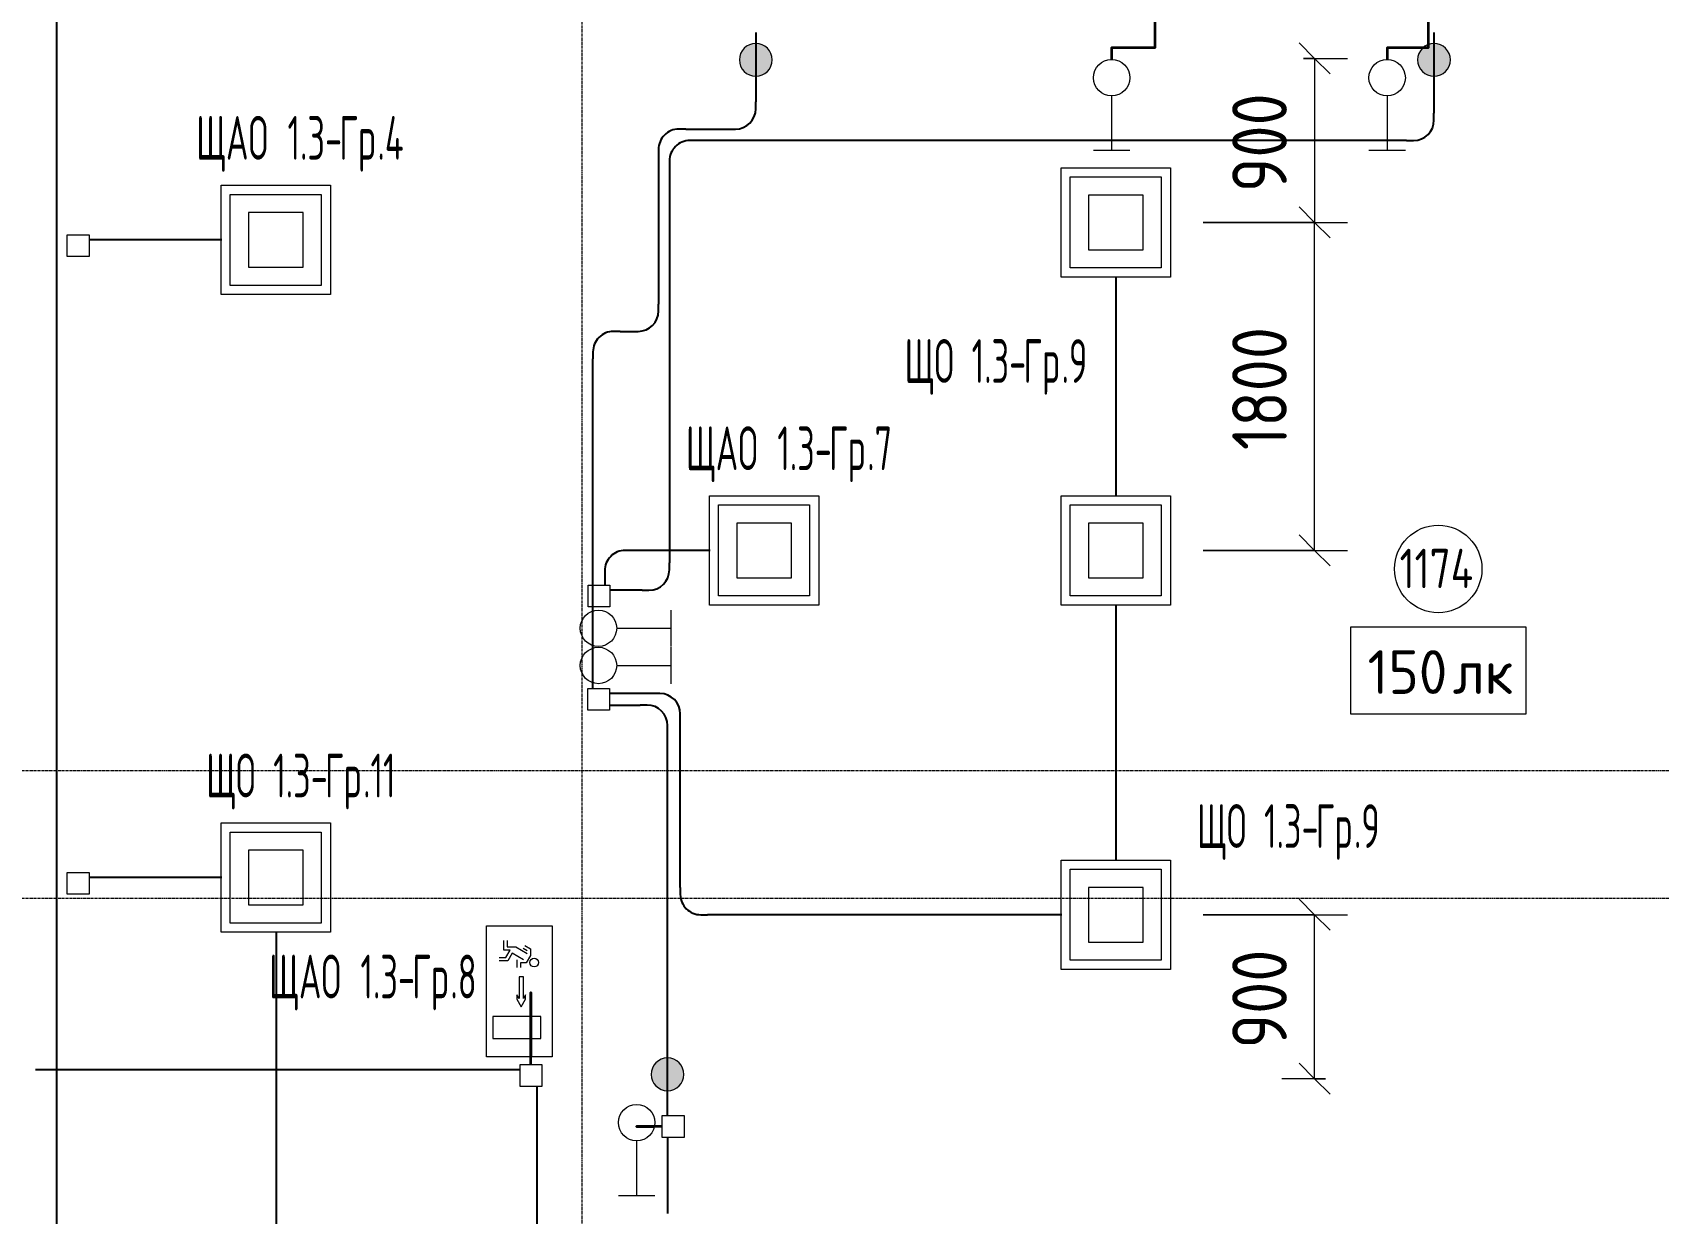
# Model space of a CAD drawing. Header units: millimetres. Extents: x -4730 to 98194, y -4296 to 93388.
# Drawn here: x 84484 to 93409, y 14770 to 21252 of the extents above; entities that cross this region are included whole.
import ezdxf

# ---------------------------------------------------------------- set-up
doc = ezdxf.new("R2010")
doc.units = ezdxf.units.MM
doc.linetypes.add('Линия сетки', pattern=[22.225, 12.7, -3.175, 3.175, -3.175])
for name, color, linetype, lineweight, true_color in [('Кабельные лотки', 5, 'Continuous', 25, 0x0000ff), ('Короба', 7, 'Continuous', 25, 0x008000), ('Опуск', 7, 'Continuous', 18, 0x007f00), ('Соединительные детали коробов', 7, 'Continuous', 25, 0x008000), ('Типовые аннотации', 5, 'Continuous', 18, 0x0000ff)]:
    doc.layers.add(name, color=color, linetype=linetype, lineweight=lineweight, true_color=true_color)
for name, color, linetype, lineweight in [('Марки помещений', 7, 'Continuous', 9), ('Марки силовых электроприборов', 7, 'Continuous', 9), ('Оси', 7, 'Continuous', 9), ('Провода', 7, 'Continuous', 35), ('Размеры', 7, 'Continuous', 9), ('Размеры-120', 7, 'Continuous', 9)]:
    doc.layers.add(name, color=color, linetype=linetype, lineweight=lineweight)
doc.styles.add('GOST Common', font='GOST_Common.ttf', dxfattribs={"width": 0.6, "height": 240})
doc.styles.add('GOST Common_1', font='GOST_Common.ttf', dxfattribs={"width": 0.9, "height": 300})
doc.styles.add('GOST Common_2', font='GOST_Common.ttf', dxfattribs={"height": 240})
doc.styles.add('GOST Common_3', font='GOST_Common.ttf', dxfattribs={"width": 0.8, "height": 216})
doc.dimstyles.new('ADSK_Проверочный_3', dxfattribs={"dimscale": 304.8, "dimtxt": 301.714499, "dimasz": 0.556693, "dimexe": 0.590551, "dimexo": 0.590551, "dimgap": 0.19685, "dimtad": 1, "dimdec": 3, "dimrnd": 0.001, "dimdsep": 46, "dimtxsty": 'GOST Common_1', "dimblk1": 'OBLIQUE', "dimblk2": 'OBLIQUE', "dimsah": 1, "dimcen": 0.09, "dimazin": 0, "dimtfac": 1, "dimtdec": 4, "dimtix": 1, "dimtmove": 0, "dimatfit": 3, "dimfxl": 1, "dimtvp": 1, "dimtolj": 1, "dimtzin": 0, "dimarcsym": 2})

# ---------------------------------------------------------------- blocks, each defined once
blk = doc.blocks.new('M_Короб_ отвод - Плоский торец - ПВХ - Стандартная-2386742-1-й этаж')
at = {"layer": 'Соединительные детали коробов'}
for p, q in [((0, 111.95), (0, 150.05)), ((-150.05, 0), (-111.95, 0))]:
    blk.add_line(p, q, dxfattribs=at)
blk.add_arc((-111.95, 111.95), 111.95, 270, 0, dxfattribs=at)
blk = doc.blocks.new('M_Короб_ отвод - Плоский торец - ПВХ - Стандартная-V2-1-й этаж')
at = {"layer": 'Соединительные детали коробов'}
for p, q in [((87333.8, 39408.1), (87333.8, 39408.1)), ((87445.7, 39408.1), (87333.8, 39408.1)), ((87483.8, 39408.1), (87445.7, 39408.1))]:
    blk.add_line(p, q, dxfattribs=at)
blk = doc.blocks.new('M_Короб_ отвод - Плоский торец - ПВХ - Стандартная-V1-1-й этаж')
at = {"layer": 'Соединительные детали коробов'}
for p, q in [((13680, 60610), (13680, 60610)), ((13680, 60610), (13791.95, 60610)), ((13791.95, 60610), (13830.05, 60610))]:
    blk.add_line(p, q, dxfattribs=at)
blk = doc.blocks.new('M_Короб_ отвод - Плоский торец - ПВХ - Стандартная-2670617-1-й этаж')
at = {"layer": 'Соединительные детали коробов'}
for p, q in [((88517.2, 25790.2), (88517.2, 25752.1)), ((88517.2, 25752.1), (88517.2, 25673)), ((88517.2, 25673), (88517.2, 25646))]:
    blk.add_line(p, q, dxfattribs=at)
blk = doc.blocks.new('M_Короб_ отвод - Плоский торец - ПВХ - Стандартная-V3-1-й этаж')
at = {"layer": 'Соединительные детали коробов'}
for p, q in [((88517.2, 25555.5), (88517.2, 25528.6)), ((88517.2, 25528.6), (88517.2, 25449.4)), ((88517.2, 25449.4), (88517.2, 25411.3))]:
    blk.add_line(p, q, dxfattribs=at)
blk = doc.blocks.new('DIMBLOCK309-1-й этаж')
at = {"layer": 'Размеры-120'}
for p, q in [((91521.5, 21110), (91436.7, 21194.8)), ((91461.5, 21110), (91701.5, 21110)), ((91521.5, 21110), (91461.5, 21110)), ((91521.5, 21110), (91521.5, 20210)), ((91521.5, 21110), (91606.4, 21025.2)), ((91521.5, 20210), (91436.7, 20294.8)), ((90909.8, 20210), (91701.5, 20210)), ((91521.5, 20210), (90909.8, 20210)), ((91521.5, 20210), (91606.4, 20125.2))]:
    blk.add_line(p, q, dxfattribs=at)
at = {"layer": 'Размеры-120', "color": 0, "insert": (91069.5, 20376.2), "char_height": 300, "width": 681.159, "attachment_point": 1, "rotation": 90, "line_spacing_factor": 1.022761, "style": 'GOST Common_1'}
blk.add_mtext('900', dxfattribs=at)
blk = doc.blocks.new('_Oblique')
at = {"color": 0, "linetype": 'ByBlock', "lineweight": -2}
blk.add_line((-0.5, -0.5), (0.5, 0.5), dxfattribs=at)
blk = doc.blocks.new('DIMBLOCK310-1-й этаж')
at = {"layer": 'Размеры-120'}
for p, q in [((91521.5, 16410), (91436.7, 16494.8)), ((90909.8, 16410), (91701.5, 16410)), ((91521.5, 16410), (90909.8, 16410)), ((91521.5, 15510), (91521.5, 16410)), ((91521.5, 16410), (91606.4, 16325.2)), ((91521.5, 15510), (91436.7, 15594.8)), ((91581.6, 15510), (91341.5, 15510)), ((91521.5, 15510), (91606.4, 15425.2)), ((91521.5, 15510), (91581.6, 15510))]:
    blk.add_line(p, q, dxfattribs=at)
at = {"layer": 'Размеры-120', "color": 0, "insert": (91069.5, 15676.2), "char_height": 300, "width": 681.159, "attachment_point": 1, "rotation": 90, "line_spacing_factor": 1.022761, "style": 'GOST Common_1'}
blk.add_mtext('900', dxfattribs=at)
blk = doc.blocks.new('DIMBLOCK311-1-й этаж')
at = {"layer": 'Размеры-120'}
for p, q in [((91521.5, 20210), (91436.7, 20294.8)), ((90909.8, 20210), (91701.5, 20210)), ((91521.5, 20210), (90909.8, 20210)), ((91521.5, 18410), (91521.5, 20210)), ((91521.5, 20210), (91606.4, 20125.2)), ((91521.5, 18410), (91436.7, 18494.8)), ((90909.8, 18410), (91701.5, 18410)), ((91521.5, 18410), (90909.8, 18410)), ((91521.5, 18410), (91606.4, 18325.2))]:
    blk.add_line(p, q, dxfattribs=at)
at = {"layer": 'Размеры-120', "color": 0, "insert": (91069.5, 18959.7), "char_height": 300, "width": 840.71, "attachment_point": 1, "rotation": 90, "line_spacing_factor": 1.022761, "style": 'GOST Common_1'}
blk.add_mtext('1800', dxfattribs=at)
blk = doc.blocks.new('Морка помещения_освещённость_ - Морка помещения_освещённость_-1484368-1-й этаж')
at = {"layer": 'Марки помещений', "color": 190, "true_color": 0x8000ff}
for p, q in [((-4, 0), (-4, 4)), ((-4, 4), (4, 4)), ((4, 4), (4, 0)), ((4, 0), (-4, 0))]:
    blk.add_line(p, q, dxfattribs=at)
blk = doc.blocks.new('ADSK_Марка_Помещение_1_ГОСТ21-501-2011 - Номер-85995-1-й этаж')
at = {"layer": 'Марки помещений'}
blk.add_circle((0, 0), 2, dxfattribs=at)

msp = doc.modelspace()

# ---------------------------------------------------------------- hatches: boundary and pattern name
at = {"layer": 'Опуск'}
h = msp.add_hatch(color=256, dxfattribs=at)
edge = h.paths.add_edge_path(flags=0)
edge.add_arc((88454.156, 21102.25), 90, 180, 360)
edge.add_arc((88454.156, 21102.25), 90, 0, 180)
h = msp.add_hatch(color=256, dxfattribs=at)
edge = h.paths.add_edge_path(flags=0)
edge.add_arc((92177.156, 21102.25), 90, 180, 360)
edge.add_arc((92177.156, 21102.25), 90, 0, 180)
h = msp.add_hatch(color=256, dxfattribs=at)
edge = h.paths.add_edge_path(flags=0)
edge.add_arc((87969.7503, 15533.8257), 90, 180, 360)
edge.add_arc((87969.7503, 15533.8257), 90, 0, 180)

# ---------------------------------------------------------------- linework, layer by layer
at = {"layer": 'Кабельные лотки'}
msp.add_line((84617.9607, 4978.1437), (84617.9607, 45878.1437), dxfattribs=at)
at = {"layer": 'Короба'}
for p, q in [((88454.156, 20952.2), (88454.156, 20872.3)), ((92177.156, 20952.2), (92177.156, 20809.379)), ((88070.4676, 20722.25), (88304.106, 20722.25)), ((92027.106, 20659.329), (88130.05, 20659.329)), ((87920.4176, 20572.2), (87920.4176, 19761.9568)), ((87980, 20509.279), (87980, 18340.9714)), ((85523.6442, 20113.8802), (84794.764, 20113.8802)), ((90432.264, 18707.5), (90432.264, 19912.5)), ((87710.4676, 19611.9068), (87770.3676, 19611.9068)), ((87560.4176, 17652.4219), (87560.4176, 19461.8568)), ((88204.764, 18410), (87775.0871, 18410)), ((87625.0371, 18259.95), (87625.0371, 18219.4214)), ((87829.95, 18190.9214), (87653.5371, 18190.9214)), ((90432.264, 16707.5), (90432.264, 18112.5)), ((87889.95, 17623.9219), (87651.9176, 17623.9219)), ((87651.9176, 17560.9219), (87819.7003, 17560.9219)), ((87969.7503, 15683.8757), (87969.7503, 17410.8719)), ((88040, 16560.05), (88040, 17473.8719)), ((85523.6442, 16613.8802), (84794.764, 16613.8802)), ((90134.764, 16410), (88190.05, 16410)), ((85821.1442, 16316.3802), (85821.1442, 13411.3802)), ((87160.1271, 15558.9062), (84500.1271, 15558.9062)), ((87251.6271, 15467.4062), (87251.6271, 11887.4062)), ((87969.7503, 15307.5757), (87969.7503, 15383.7757)), ((87969.7503, 15187.5757), (87969.7503, 15149.3181)), ((87969.7503, 15005.1168), (87969.7503, 14914.5771))]:
    msp.add_line(p, q, dxfattribs=at)
at = {"layer": 'Опуск'}
for centre, start, end in [((88454.156, 21102.25), 0, 180), ((92177.156, 21102.25), 0, 180), ((88454.156, 21102.25), 180, 0), ((92177.156, 21102.25), 180, 0), ((87969.7503, 15533.8257), 0, 180), ((87969.7503, 15533.8257), 180, 0)]:
    msp.add_arc(centre, 90, start, end, dxfattribs=at)
at = {"layer": 'Оси', "linetype": 'Линия сетки'}
for p, q in [((87500, 93388.3703), (87500, -3096.3487)), ((98194.2682, 17200), (-3530.0173, 17200)), ((98194.2682, 16500), (-3530.0173, 16500))]:
    msp.add_line(p, q, dxfattribs=at)
at = {"layer": 'Провода', "flags": 128}
for points in [[(90645.6547, 21328.5), (90645.6512, 21168.5021), (90407.5, 21168.5021), (90407.5, 21104.3566)], [(92145.6547, 21328.5), (92145.6512, 21168.5021), (91920, 21168.5021), (91920, 21104.3566)], [(87220.1264, 15587.4062), (87220.1223, 15982.3691), (87220.1223, 15629.9821)], [(87941.2503, 15247.5763), (87800, 15247.5778), (87897.5996, 15247.5778)]]:
    msp.add_lwpolyline(points, dxfattribs=at)
at = {"layer": 'Типовые аннотации', "color": 1, "true_color": 0xff0000}
for p, q in [((90407.5, 20904.3566), (90407.5, 20604.3566)), ((91920, 20904.3566), (91920, 20604.3566)), ((90507.5, 20604.3566), (90307.5, 20604.3566)), ((92020, 20604.3566), (91820, 20604.3566)), ((85518.8802, 20413.8802), (86118.8802, 20413.8802)), ((85518.8802, 19813.8802), (85518.8802, 20413.8802)), ((85568.8802, 20363.8802), (86068.8802, 20363.8802)), ((85568.8802, 19863.8802), (85568.8802, 20363.8802)), ((86068.8802, 20363.8802), (86068.8802, 19863.8802)), ((86118.8802, 20413.8802), (86118.8802, 19813.8802)), ((85668.8802, 20263.8802), (85668.8802, 19963.8802)), ((85968.8802, 20263.8802), (85668.8802, 20263.8802)), ((85968.8802, 19963.8802), (85968.8802, 20263.8802)), ((84674.764, 20142.3802), (84794.764, 20142.3802)), ((84674.764, 20022.3802), (84674.764, 20142.3802)), ((84794.764, 20142.3802), (84794.764, 20022.3802)), ((84794.764, 20022.3802), (84674.764, 20022.3802)), ((85668.8802, 19963.8802), (85968.8802, 19963.8802)), ((86068.8802, 19863.8802), (85568.8802, 19863.8802)), ((86118.8802, 19813.8802), (85518.8802, 19813.8802)), ((88200, 18710), (88800, 18710)), ((88200, 18110), (88200, 18710)), ((88250, 18660), (88750, 18660)), ((88250, 18160), (88250, 18660)), ((88750, 18660), (88750, 18160)), ((88800, 18710), (88800, 18110)), ((88350, 18560), (88350, 18260)), ((88650, 18560), (88350, 18560)), ((88650, 18260), (88650, 18560)), ((87533.5371, 18219.4214), (87653.5371, 18219.4214)), ((87533.5371, 18099.4214), (87533.5371, 18219.4214)), ((87653.5371, 18219.4214), (87653.5371, 18099.4214)), ((88350, 18260), (88650, 18260)), ((88750, 18160), (88250, 18160)), ((87653.5371, 18099.4214), (87533.5371, 18099.4214)), ((87990.6433, 17882.6567), (87990.6433, 18082.6567)), ((88800, 18110), (88200, 18110)), ((87690.6433, 17982.6567), (87990.6433, 17982.6567)), ((87160.1271, 15587.4062), (87280.1271, 15587.4062)), ((87160.1271, 15467.4062), (87160.1271, 15587.4062)), ((87280.1271, 15587.4062), (87280.1271, 15467.4062)), ((87280.1271, 15467.4062), (87160.1271, 15467.4062))]:
    msp.add_line(p, q, dxfattribs=at)
at = {"layer": 'Типовые аннотации'}
for p, q in [((90130, 20510), (90730, 20510)), ((90130, 19910), (90130, 20510)), ((90180, 20460), (90680, 20460)), ((90180, 19960), (90180, 20460)), ((90680, 20460), (90680, 19960)), ((90730, 20510), (90730, 19910)), ((90280, 20360), (90280, 20060)), ((90580, 20360), (90280, 20360)), ((90580, 20060), (90580, 20360)), ((90280, 20060), (90580, 20060)), ((90730, 19910), (90130, 19910)), ((90680, 19960), (90180, 19960)), ((90130, 18710), (90730, 18710)), ((90130, 18110), (90130, 18710)), ((90180, 18660), (90680, 18660)), ((90180, 18160), (90180, 18660)), ((90680, 18660), (90680, 18160)), ((90730, 18710), (90730, 18110)), ((90280, 18560), (90280, 18260)), ((90580, 18560), (90280, 18560)), ((90580, 18260), (90580, 18560)), ((90280, 18260), (90580, 18260)), ((90680, 18160), (90180, 18160)), ((90730, 18110), (90130, 18110)), ((87990.6433, 17678.2502), (87990.6433, 17878.2502)), ((87690.6433, 17778.2502), (87990.6433, 17778.2502)), ((85518.8802, 16913.8802), (86118.8802, 16913.8802)), ((85518.8802, 16313.8802), (85518.8802, 16913.8802)), ((86118.8802, 16913.8802), (86118.8802, 16313.8802)), ((85568.8802, 16863.8802), (86068.8802, 16863.8802)), ((85568.8802, 16363.8802), (85568.8802, 16863.8802)), ((86068.8802, 16863.8802), (86068.8802, 16363.8802)), ((85668.8802, 16763.8802), (85668.8802, 16463.8802)), ((85968.8802, 16763.8802), (85668.8802, 16763.8802)), ((85968.8802, 16463.8802), (85968.8802, 16763.8802)), ((90130, 16710), (90730, 16710)), ((90130, 16110), (90130, 16710)), ((90730, 16710), (90730, 16110)), ((90180, 16660), (90680, 16660)), ((90180, 16160), (90180, 16660)), ((90680, 16660), (90680, 16160)), ((90280, 16560), (90280, 16260)), ((90580, 16560), (90280, 16560)), ((90580, 16260), (90580, 16560)), ((85668.8802, 16463.8802), (85968.8802, 16463.8802)), ((86068.8802, 16363.8802), (85568.8802, 16363.8802)), ((86118.8802, 16313.8802), (85518.8802, 16313.8802)), ((90280, 16260), (90580, 16260)), ((90680, 16160), (90180, 16160)), ((90730, 16110), (90130, 16110)), ((87800, 15169.3567), (87800, 14869.3567)), ((87700, 14869.3567), (87900, 14869.3567))]:
    msp.add_line(p, q, dxfattribs=at)
at = {"layer": 'Типовые аннотации', "color": 16, "true_color": 0x800000}
for p, q in [((87531.9176, 17652.4219), (87651.9176, 17652.4219)), ((87531.9176, 17532.4219), (87531.9176, 17652.4219)), ((87651.9176, 17652.4219), (87651.9176, 17532.4219)), ((87651.9176, 17532.4219), (87531.9176, 17532.4219)), ((84674.764, 16642.3802), (84794.764, 16642.3802)), ((84674.764, 16522.3802), (84674.764, 16642.3802)), ((84794.764, 16642.3802), (84794.764, 16522.3802)), ((84794.764, 16522.3802), (84674.764, 16522.3802)), ((87941.2503, 15307.5757), (88061.2503, 15307.5757)), ((87941.2503, 15187.5757), (87941.2503, 15307.5757)), ((88061.2503, 15307.5757), (88061.2503, 15187.5757)), ((88061.2503, 15187.5757), (87941.2503, 15187.5757))]:
    msp.add_line(p, q, dxfattribs=at)
at = {"layer": 'Типовые аннотации', "color": 96, "true_color": 0x008000}
for p, q in [((86976.7452, 16349.9821), (87336.7452, 16349.9821)), ((86976.7452, 15629.9821), (86976.7452, 16349.9821)), ((87336.7452, 16349.9821), (87336.7452, 15629.9821)), ((87070.6279, 16215.2637), (87070.6279, 16269.2637)), ((87088.6279, 16269.2637), (87088.6279, 16233.2637)), ((87045.0202, 16175.733), (87082.6279, 16175.733)), ((87093.0202, 16157.733), (87045.0202, 16157.733)), ((87105.4509, 16215.2637), (87070.6279, 16215.2637)), ((87082.6279, 16175.733), (87105.4509, 16215.2637)), ((87088.6279, 16233.2637), (87136.6279, 16233.2637)), ((87117.0202, 16199.3022), (87093.0202, 16157.733)), ((87179.374, 16163.3022), (87117.0202, 16199.3022)), ((87136.6279, 16233.2637), (87198.9817, 16197.2637)), ((87144.9817, 16121.3022), (87144.9817, 16163.3022)), ((87198.9817, 16212.4791), (87176.8048, 16225.2829)), ((87185.8048, 16240.8714), (87216.9817, 16222.8714)), ((87216.9817, 16186.8714), (87192.9817, 16145.3022)), ((87216.9817, 16222.8714), (87216.9817, 16186.8714)), ((87178.7977, 16069.461), (87154.7977, 16069.461)), ((87154.7977, 16069.461), (87154.7977, 15949.461)), ((87192.9817, 16145.3022), (87162.9817, 16145.3022)), ((87162.9817, 16145.3022), (87162.9817, 16121.3022)), ((87178.7977, 15949.461), (87178.7977, 16069.461)), ((87154.7977, 15949.461), (87142.7977, 15970.2456)), ((87142.7977, 15970.2456), (87142.7977, 15946.2456)), ((87142.7977, 15946.2456), (87166.7977, 15904.6764)), ((87166.7977, 15904.6764), (87190.7977, 15946.2456)), ((87190.7977, 15970.2456), (87178.7977, 15949.461)), ((87190.7977, 15946.2456), (87190.7977, 15970.2456)), ((87274.594, 15851.359), (87010.594, 15851.359)), ((87010.594, 15851.359), (87010.594, 15731.359)), ((87274.594, 15731.359), (87274.594, 15851.359)), ((87010.594, 15731.359), (87274.594, 15731.359)), ((87336.7452, 15629.9821), (86976.7452, 15629.9821))]:
    msp.add_line(p, q, dxfattribs=at)
at = {"layer": 'Типовые аннотации', "color": 1, "true_color": 0xff0000}
for centre in [(90407.5, 21004.3566), (91920, 21004.3566), (87590.6433, 17982.6567)]:
    msp.add_circle(centre, 100, dxfattribs=at)
at = {"layer": 'Типовые аннотации'}
for centre in [(87590.6433, 17778.2502), (87800, 15269.3567)]:
    msp.add_circle(centre, 100, dxfattribs=at)
at = {"layer": 'Типовые аннотации', "color": 96, "true_color": 0x008000}
msp.add_circle((87237.5129, 16147.3049), 24, dxfattribs=at)

# ---------------------------------------------------------------- block references
at = {"layer": 'Марки помещений', "xscale": 120, "yscale": 120, "zscale": 120}
msp.add_blockref('ADSK_Марка_Помещение_1_ГОСТ21-501-2011 - Номер-85995-1-й этаж', (92200.4005, 18308.0424), dxfattribs=at)
at = {"layer": 'Марки помещений', "color": 190, "true_color": 0x8000ff, "xscale": 120, "yscale": 120, "zscale": 120}
msp.add_blockref('Морка помещения_освещённость_ - Морка помещения_освещённость_-1484368-1-й этаж', (92200.4005, 17510.4304), dxfattribs=at)
at = {"layer": 'Соединительные детали коробов', "extrusion": (0, 0, -1)}
for name, p, rotation in [('M_Короб_ отвод - Плоский торец - ПВХ - Стандартная-V2-1-й этаж', (-49046.0308, -66231.5), 90), ('M_Короб_ отвод - Плоский торец - ПВХ - Стандартная-V2-1-й этаж', (-52769.0308, -66231.5), 90), ('M_Короб_ отвод - Плоский торец - ПВХ - Стандартная-V1-1-й этаж', (-149064.156, 34782.25), 270), ('M_Короб_ отвод - Плоский торец - ПВХ - Стандартная-V1-1-й этаж', (-152787.156, 34782.25), 270), ('M_Короб_ отвод - Плоский торец - ПВХ - Стандартная-V1-1-й этаж', (-27359.7503, 1853.8257), 90), ('M_Короб_ отвод - Плоский торец - ПВХ - Стандартная-V2-1-й этаж', (-127377.8756, 102867.5757), 270)]:
    msp.add_blockref(name, p, dxfattribs=dict(at, rotation=rotation))
at = {"layer": 'Соединительные детали коробов'}
for name, p in [('M_Короб_ отвод - Плоский торец - ПВХ - Стандартная-2386742-1-й этаж', (88454.156, 20722.25)), ('M_Короб_ отвод - Плоский торец - ПВХ - Стандартная-2386742-1-й этаж', (92177.156, 20659.329)), ('M_Короб_ отвод - Плоский торец - ПВХ - Стандартная-2386742-1-й этаж', (87920.4176, 19611.9068)), ('M_Короб_ отвод - Плоский торец - ПВХ - Стандартная-2386742-1-й этаж', (87980, 18190.9214)), ('M_Короб_ отвод - Плоский торец - ПВХ - Стандартная-2670617-1-й этаж', (-547.4057, -10640.9243)), ('M_Короб_ отвод - Плоский торец - ПВХ - Стандартная-V3-1-й этаж', (-547.4057, -10640.9243))]:
    msp.add_blockref(name, p, dxfattribs=at)
for p, rotation in [((87920.4176, 20722.25), 180), ((87980, 20659.329), 180), ((87560.4176, 19611.9068), 180), ((87625.0371, 18410), 180), ((88040, 17623.9219), 90), ((87969.7503, 17560.9219), 90), ((88040, 16410), 270)]:
    msp.add_blockref('M_Короб_ отвод - Плоский торец - ПВХ - Стандартная-2386742-1-й этаж', p, dxfattribs=dict(at, rotation=rotation))

# ---------------------------------------------------------------- texts
at = {"layer": 'Марки помещений', "insert": (91988.4046, 18418.8297), "char_height": 216, "width": 523.3416, "attachment_point": 1, "style": 'GOST Common_3'}
msp.add_mtext('1174', dxfattribs=at)
at = {"layer": 'Марки помещений', "color": 190, "true_color": 0x8000ff, "char_height": 240, "attachment_point": 1, "style": 'GOST Common_2'}
for s, insert, width in [('150', (91812.5167, 17862.1424), 567.59475), ('лк', (92280.8292, 17862.1424), 413.67075)]:
    msp.add_mtext(s, dxfattribs=dict(at, insert=insert, width=width))
at = {"layer": 'Марки силовых электроприборов', "char_height": 240, "attachment_point": 1, "style": 'GOST Common'}
for s, insert, width in [('ЩАО', (85382.2055, 20794.0626), 502.17705), (' 1.3-', (85796.543, 20794.0626), 450.2277), ('Гр', (86168.018, 20794.0626), 253.9746), ('.4', (86377.568, 20794.0626), 196.2531), ('ЩО', (89270.7653, 19569.313), 340.55685), (' 1.3-', (89551.7528, 19569.313), 450.2277), ('Гр', (89923.2278, 19569.313), 253.9746), ('.9', (90132.7778, 19569.313), 178.93665), ('ЩАО', (88070.5253, 19090.1824), 502.17705), (' 1.3-', (88484.8628, 19090.1824), 450.2277), ('Гр', (88856.3378, 19090.1824), 253.9746), ('.7', (89065.8878, 19090.1824), 178.93665), ('ЩО', (85436.9255, 17294.0626), 340.55685), (' 1.3-', (85717.913, 17294.0626), 450.2277), ('Гр', (86089.388, 17294.0626), 253.9746), ('.11', (86298.938, 17294.0626), 225.11385), ('ЩО', (90875.8881, 17016.6585), 340.55685), (' 1.3-', (91156.8756, 17016.6585), 450.2277), ('Гр', (91528.3506, 17016.6585), 253.9746), ('.9', (91737.9006, 17016.6585), 178.93665), ('ЩАО', (85782.5262, 16190.7456), 502.17705), (' 1.3-', (86196.8637, 16190.7456), 450.2277), ('Гр', (86568.3387, 16190.7456), 253.9746), ('.8', (86777.8887, 16190.7456), 178.93665)]:
    msp.add_mtext(s, dxfattribs=dict(at, insert=insert, width=width))

# ---------------------------------------------------------------- dimensions: what is measured, and where the dimension line sits
at = {"layer": 'Размеры'}
for base, p1, p2, override, picture, middle in [((91521.5477, 20210), (91641.5296, 21110), (90729.764, 20210), {"dimpost": '<>', "dimfxl": 1281.138773}, 'DIMBLOCK309-1-й этаж', (91311.5477, 20660)), ((91521.5477, 20210), (90729.764, 18410), (90729.764, 20210), {"dimpost": '<>', "dimfxl": 1800}, 'DIMBLOCK311-1-й этаж', (91311.5477, 19310)), ((91521.5477, 16410), (91401.5658, 15510), (90729.764, 16410), {"dimpost": '<>', "dimfxl": 1123.084035}, 'DIMBLOCK310-1-й этаж', (91311.5477, 15960))]:
    dim = msp.add_linear_dim(base=base, p1=p1, p2=p2, angle=90, dimstyle='ADSK_Проверочный_3', override=override, dxfattribs=at)
    dim.commit()
    dim.dimension.update_dxf_attribs({"geometry": picture, "text_midpoint": middle})

doc.saveas('drawing.dxf')
